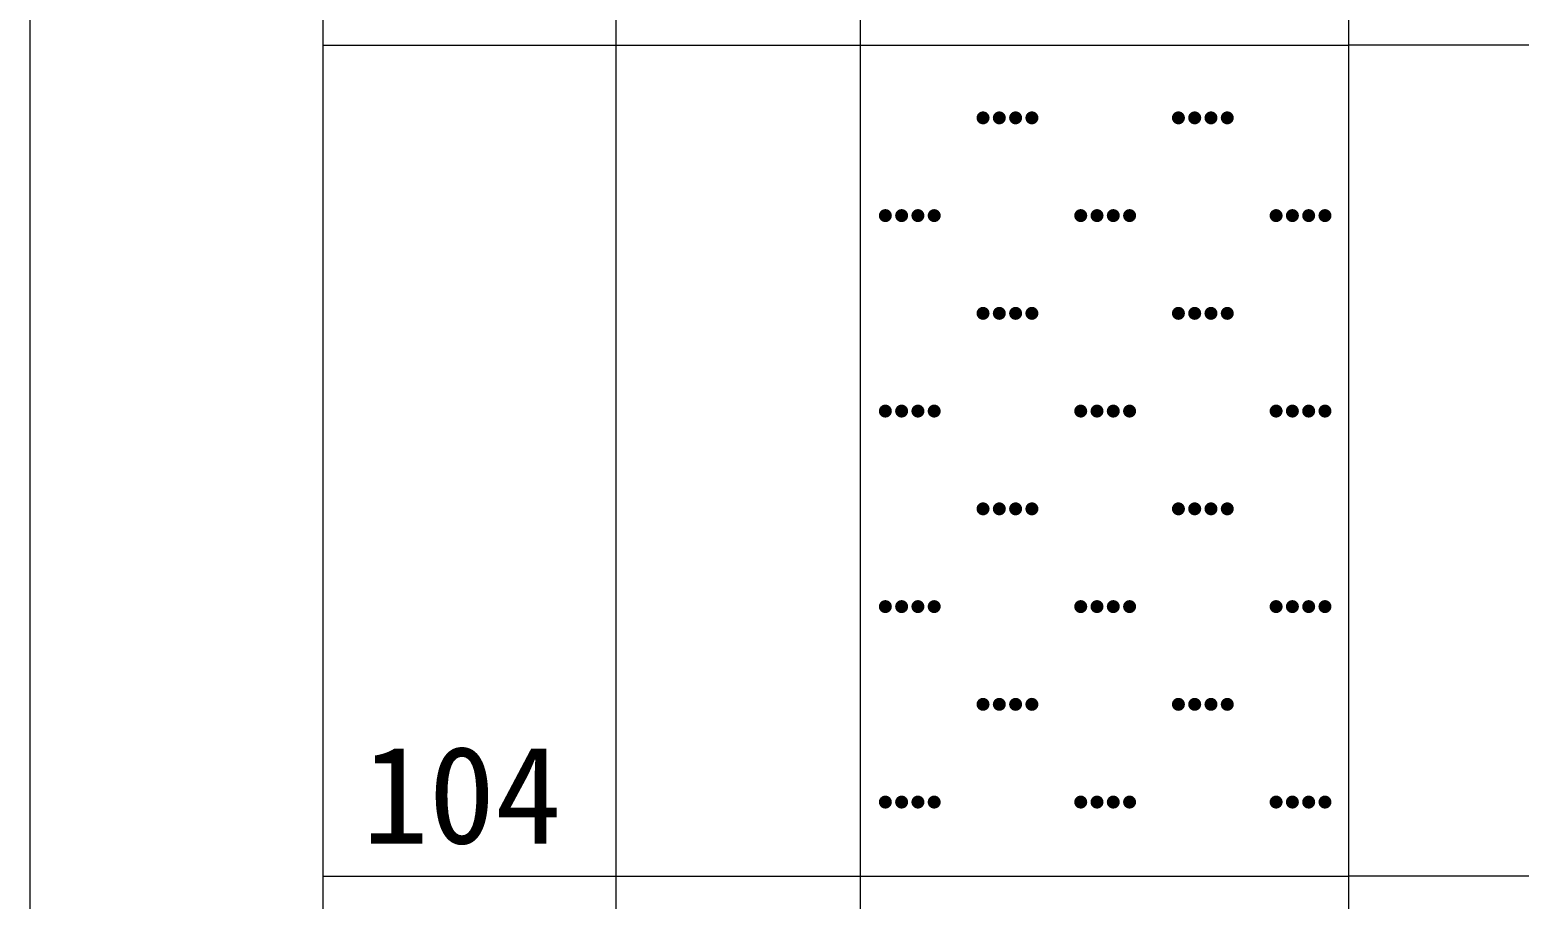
# Model space of a CAD drawing. Header units: inches. Extents: x -27 to 109, y -598 to 26.
# Drawn here: x 14.68 to 20.78, y -417.15 to -413.59 of the extents above; entities that cross this region are included whole.
import ezdxf

# ---------------------------------------------------------------- set-up
doc = ezdxf.new("R2010")
doc.units = ezdxf.units.IN
doc.header["$MEASUREMENT"] = 0
doc.layers.get('0').update_dxf_attribs({"lineweight": 0})
doc.styles.add('宋体', font='')
doc.styles.get('宋体').set_extended_font_data('宋体')

# ---------------------------------------------------------------- blocks, each defined once
blk = doc.blocks.new('lr_block_87')
at = {"true_color": 0x000000}
for points in [[(18.6105, -413.9576), (18.6114, -413.9507), (18.6105, -413.9438), (18.6078, -413.9373), (18.6035, -413.9319), (18.5981, -413.9276), (18.5917, -413.925), (18.5847, -413.924), (18.5778, -413.925), (18.5714, -413.9276), (18.5659, -413.9319), (18.5617, -413.9373), (18.559, -413.9438), (18.5581, -413.9507), (18.559, -413.9576), (18.5617, -413.964), (18.5659, -413.9695), (18.5714, -413.9737), (18.5778, -413.9764), (18.5847, -413.9773), (18.5917, -413.9764), (18.5981, -413.9737), (18.6035, -413.9695), (18.6078, -413.964)], [(18.6771, -413.9576), (18.6781, -413.9507), (18.6771, -413.9438), (18.6745, -413.9373), (18.6702, -413.9319), (18.6647, -413.9276), (18.6583, -413.925), (18.6514, -413.924), (18.6445, -413.925), (18.6381, -413.9276), (18.6326, -413.9319), (18.6283, -413.9373), (18.6257, -413.9438), (18.6247, -413.9507), (18.6257, -413.9576), (18.6283, -413.964), (18.6326, -413.9695), (18.6381, -413.9737), (18.6445, -413.9764), (18.6514, -413.9773), (18.6583, -413.9764), (18.6647, -413.9737), (18.6702, -413.9695), (18.6745, -413.964)], [(18.7438, -413.9576), (18.7447, -413.9507), (18.7438, -413.9438), (18.7411, -413.9373), (18.7369, -413.9319), (18.7314, -413.9276), (18.725, -413.925), (18.7181, -413.924), (18.7111, -413.925), (18.7047, -413.9276), (18.6993, -413.9319), (18.695, -413.9373), (18.6923, -413.9438), (18.6914, -413.9507), (18.6923, -413.9576), (18.695, -413.964), (18.6993, -413.9695), (18.7047, -413.9737), (18.7111, -413.9764), (18.7181, -413.9773), (18.725, -413.9764), (18.7314, -413.9737), (18.7369, -413.9695), (18.7411, -413.964)], [(18.8105, -413.9576), (18.8114, -413.9507), (18.8105, -413.9438), (18.8078, -413.9373), (18.8035, -413.9319), (18.7981, -413.9276), (18.7917, -413.925), (18.7847, -413.924), (18.7778, -413.925), (18.7714, -413.9276), (18.7659, -413.9319), (18.7617, -413.9373), (18.759, -413.9438), (18.7581, -413.9507), (18.759, -413.9576), (18.7617, -413.964), (18.7659, -413.9695), (18.7714, -413.9737), (18.7778, -413.9764), (18.7847, -413.9773), (18.7917, -413.9764), (18.7981, -413.9737), (18.8035, -413.9695), (18.8078, -413.964)], [(19.4105, -413.9576), (19.4114, -413.9507), (19.4105, -413.9438), (19.4078, -413.9373), (19.4035, -413.9319), (19.3981, -413.9276), (19.3917, -413.925), (19.3847, -413.924), (19.3778, -413.925), (19.3714, -413.9276), (19.3659, -413.9319), (19.3617, -413.9373), (19.359, -413.9438), (19.3581, -413.9507), (19.359, -413.9576), (19.3617, -413.964), (19.3659, -413.9695), (19.3714, -413.9737), (19.3778, -413.9764), (19.3847, -413.9773), (19.3917, -413.9764), (19.3981, -413.9737), (19.4035, -413.9695), (19.4078, -413.964)], [(19.4771, -413.9576), (19.4781, -413.9507), (19.4771, -413.9438), (19.4745, -413.9373), (19.4702, -413.9319), (19.4647, -413.9276), (19.4583, -413.925), (19.4514, -413.924), (19.4445, -413.925), (19.4381, -413.9276), (19.4326, -413.9319), (19.4283, -413.9373), (19.4257, -413.9438), (19.4247, -413.9507), (19.4257, -413.9576), (19.4283, -413.964), (19.4326, -413.9695), (19.4381, -413.9737), (19.4445, -413.9764), (19.4514, -413.9773), (19.4583, -413.9764), (19.4647, -413.9737), (19.4702, -413.9695), (19.4745, -413.964)], [(19.5438, -413.9576), (19.5447, -413.9507), (19.5438, -413.9438), (19.5411, -413.9373), (19.5369, -413.9319), (19.5314, -413.9276), (19.525, -413.925), (19.5181, -413.924), (19.5111, -413.925), (19.5047, -413.9276), (19.4993, -413.9319), (19.495, -413.9373), (19.4923, -413.9438), (19.4914, -413.9507), (19.4923, -413.9576), (19.495, -413.964), (19.4993, -413.9695), (19.5047, -413.9737), (19.5111, -413.9764), (19.5181, -413.9773), (19.525, -413.9764), (19.5314, -413.9737), (19.5369, -413.9695), (19.5411, -413.964)], [(19.6105, -413.9576), (19.6114, -413.9507), (19.6105, -413.9438), (19.6078, -413.9373), (19.6035, -413.9319), (19.5981, -413.9276), (19.5917, -413.925), (19.5847, -413.924), (19.5778, -413.925), (19.5714, -413.9276), (19.5659, -413.9319), (19.5617, -413.9373), (19.559, -413.9438), (19.5581, -413.9507), (19.559, -413.9576), (19.5617, -413.964), (19.5659, -413.9695), (19.5714, -413.9737), (19.5778, -413.9764), (19.5847, -413.9773), (19.5917, -413.9764), (19.5981, -413.9737), (19.6035, -413.9695), (19.6078, -413.964)], [(18.2105, -414.3576), (18.2114, -414.3507), (18.2105, -414.3437), (18.2078, -414.3374), (18.2035, -414.3319), (18.1981, -414.3276), (18.1917, -414.3249), (18.1847, -414.324), (18.1778, -414.3249), (18.1714, -414.3276), (18.1659, -414.3319), (18.1617, -414.3374), (18.159, -414.3437), (18.1581, -414.3507), (18.159, -414.3576), (18.1617, -414.364), (18.1659, -414.3695), (18.1714, -414.3737), (18.1778, -414.3764), (18.1847, -414.3773), (18.1917, -414.3764), (18.1981, -414.3737), (18.2035, -414.3695), (18.2078, -414.364)], [(18.2771, -414.3576), (18.2781, -414.3507), (18.2771, -414.3437), (18.2745, -414.3374), (18.2702, -414.3319), (18.2647, -414.3276), (18.2583, -414.3249), (18.2514, -414.324), (18.2445, -414.3249), (18.2381, -414.3276), (18.2326, -414.3319), (18.2283, -414.3374), (18.2257, -414.3437), (18.2247, -414.3507), (18.2257, -414.3576), (18.2283, -414.364), (18.2326, -414.3695), (18.2381, -414.3737), (18.2445, -414.3764), (18.2514, -414.3773), (18.2583, -414.3764), (18.2647, -414.3737), (18.2702, -414.3695), (18.2745, -414.364)], [(18.3438, -414.3576), (18.3447, -414.3507), (18.3438, -414.3437), (18.3411, -414.3374), (18.3369, -414.3319), (18.3314, -414.3276), (18.325, -414.3249), (18.3181, -414.324), (18.3111, -414.3249), (18.3047, -414.3276), (18.2993, -414.3319), (18.295, -414.3374), (18.2923, -414.3437), (18.2914, -414.3507), (18.2923, -414.3576), (18.295, -414.364), (18.2993, -414.3695), (18.3047, -414.3737), (18.3111, -414.3764), (18.3181, -414.3773), (18.325, -414.3764), (18.3314, -414.3737), (18.3369, -414.3695), (18.3411, -414.364)], [(18.4105, -414.3576), (18.4114, -414.3507), (18.4105, -414.3437), (18.4078, -414.3374), (18.4035, -414.3319), (18.3981, -414.3276), (18.3917, -414.3249), (18.3847, -414.324), (18.3778, -414.3249), (18.3714, -414.3276), (18.3659, -414.3319), (18.3617, -414.3374), (18.359, -414.3437), (18.3581, -414.3507), (18.359, -414.3576), (18.3617, -414.364), (18.3659, -414.3695), (18.3714, -414.3737), (18.3778, -414.3764), (18.3847, -414.3773), (18.3917, -414.3764), (18.3981, -414.3737), (18.4035, -414.3695), (18.4078, -414.364)], [(19.0105, -414.3576), (19.0114, -414.3507), (19.0105, -414.3437), (19.0078, -414.3374), (19.0035, -414.3319), (18.9981, -414.3276), (18.9917, -414.3249), (18.9847, -414.324), (18.9778, -414.3249), (18.9714, -414.3276), (18.9659, -414.3319), (18.9617, -414.3374), (18.959, -414.3437), (18.9581, -414.3507), (18.959, -414.3576), (18.9617, -414.364), (18.9659, -414.3695), (18.9714, -414.3737), (18.9778, -414.3764), (18.9847, -414.3773), (18.9917, -414.3764), (18.9981, -414.3737), (19.0035, -414.3695), (19.0078, -414.364)], [(19.0771, -414.3576), (19.0781, -414.3507), (19.0771, -414.3437), (19.0745, -414.3374), (19.0702, -414.3319), (19.0647, -414.3276), (19.0583, -414.3249), (19.0514, -414.324), (19.0445, -414.3249), (19.0381, -414.3276), (19.0326, -414.3319), (19.0283, -414.3374), (19.0257, -414.3437), (19.0247, -414.3507), (19.0257, -414.3576), (19.0283, -414.364), (19.0326, -414.3695), (19.0381, -414.3737), (19.0445, -414.3764), (19.0514, -414.3773), (19.0583, -414.3764), (19.0647, -414.3737), (19.0702, -414.3695), (19.0745, -414.364)], [(19.1438, -414.3576), (19.1447, -414.3507), (19.1438, -414.3437), (19.1411, -414.3374), (19.1369, -414.3319), (19.1314, -414.3276), (19.125, -414.3249), (19.1181, -414.324), (19.1111, -414.3249), (19.1047, -414.3276), (19.0993, -414.3319), (19.095, -414.3374), (19.0923, -414.3437), (19.0914, -414.3507), (19.0923, -414.3576), (19.095, -414.364), (19.0993, -414.3695), (19.1047, -414.3737), (19.1111, -414.3764), (19.1181, -414.3773), (19.125, -414.3764), (19.1314, -414.3737), (19.1369, -414.3695), (19.1411, -414.364)], [(19.2105, -414.3576), (19.2114, -414.3507), (19.2105, -414.3437), (19.2078, -414.3374), (19.2035, -414.3319), (19.1981, -414.3276), (19.1917, -414.3249), (19.1847, -414.324), (19.1778, -414.3249), (19.1714, -414.3276), (19.1659, -414.3319), (19.1617, -414.3374), (19.159, -414.3437), (19.1581, -414.3507), (19.159, -414.3576), (19.1617, -414.364), (19.1659, -414.3695), (19.1714, -414.3737), (19.1778, -414.3764), (19.1847, -414.3773), (19.1917, -414.3764), (19.1981, -414.3737), (19.2035, -414.3695), (19.2078, -414.364)], [(19.8105, -414.3576), (19.8114, -414.3507), (19.8105, -414.3437), (19.8078, -414.3374), (19.8035, -414.3319), (19.7981, -414.3276), (19.7917, -414.3249), (19.7847, -414.324), (19.7778, -414.3249), (19.7714, -414.3276), (19.7659, -414.3319), (19.7617, -414.3374), (19.759, -414.3437), (19.7581, -414.3507), (19.759, -414.3576), (19.7617, -414.364), (19.7659, -414.3695), (19.7714, -414.3737), (19.7778, -414.3764), (19.7847, -414.3773), (19.7917, -414.3764), (19.7981, -414.3737), (19.8035, -414.3695), (19.8078, -414.364)], [(19.8771, -414.3576), (19.8781, -414.3507), (19.8771, -414.3437), (19.8745, -414.3374), (19.8702, -414.3319), (19.8647, -414.3276), (19.8583, -414.3249), (19.8514, -414.324), (19.8445, -414.3249), (19.8381, -414.3276), (19.8326, -414.3319), (19.8283, -414.3374), (19.8257, -414.3437), (19.8247, -414.3507), (19.8257, -414.3576), (19.8283, -414.364), (19.8326, -414.3695), (19.8381, -414.3737), (19.8445, -414.3764), (19.8514, -414.3773), (19.8583, -414.3764), (19.8647, -414.3737), (19.8702, -414.3695), (19.8745, -414.364)], [(19.9438, -414.3576), (19.9447, -414.3507), (19.9438, -414.3437), (19.9411, -414.3374), (19.9369, -414.3319), (19.9314, -414.3276), (19.925, -414.3249), (19.9181, -414.324), (19.9111, -414.3249), (19.9047, -414.3276), (19.8993, -414.3319), (19.895, -414.3374), (19.8923, -414.3437), (19.8914, -414.3507), (19.8923, -414.3576), (19.895, -414.364), (19.8993, -414.3695), (19.9047, -414.3737), (19.9111, -414.3764), (19.9181, -414.3773), (19.925, -414.3764), (19.9314, -414.3737), (19.9369, -414.3695), (19.9411, -414.364)], [(20.0105, -414.3576), (20.0114, -414.3507), (20.0105, -414.3437), (20.0078, -414.3374), (20.0035, -414.3319), (19.9981, -414.3276), (19.9917, -414.3249), (19.9847, -414.324), (19.9778, -414.3249), (19.9714, -414.3276), (19.9659, -414.3319), (19.9617, -414.3374), (19.959, -414.3437), (19.9581, -414.3507), (19.959, -414.3576), (19.9617, -414.364), (19.9659, -414.3695), (19.9714, -414.3737), (19.9778, -414.3764), (19.9847, -414.3773), (19.9917, -414.3764), (19.9981, -414.3737), (20.0035, -414.3695), (20.0078, -414.364)], [(18.6105, -414.7576), (18.6114, -414.7507), (18.6105, -414.7437), (18.6078, -414.7373), (18.6035, -414.7319), (18.5981, -414.7276), (18.5917, -414.7249), (18.5847, -414.724), (18.5778, -414.7249), (18.5714, -414.7276), (18.5659, -414.7319), (18.5617, -414.7373), (18.559, -414.7437), (18.5581, -414.7507), (18.559, -414.7576), (18.5617, -414.764), (18.5659, -414.7695), (18.5714, -414.7737), (18.5778, -414.7764), (18.5847, -414.7774), (18.5917, -414.7764), (18.5981, -414.7737), (18.6035, -414.7695), (18.6078, -414.764)], [(18.6771, -414.7576), (18.6781, -414.7507), (18.6771, -414.7437), (18.6745, -414.7373), (18.6702, -414.7319), (18.6647, -414.7276), (18.6583, -414.7249), (18.6514, -414.724), (18.6445, -414.7249), (18.6381, -414.7276), (18.6326, -414.7319), (18.6283, -414.7373), (18.6257, -414.7437), (18.6247, -414.7507), (18.6257, -414.7576), (18.6283, -414.764), (18.6326, -414.7695), (18.6381, -414.7737), (18.6445, -414.7764), (18.6514, -414.7774), (18.6583, -414.7764), (18.6647, -414.7737), (18.6702, -414.7695), (18.6745, -414.764)], [(18.7438, -414.7576), (18.7447, -414.7507), (18.7438, -414.7437), (18.7411, -414.7373), (18.7369, -414.7319), (18.7314, -414.7276), (18.725, -414.7249), (18.7181, -414.724), (18.7111, -414.7249), (18.7047, -414.7276), (18.6993, -414.7319), (18.695, -414.7373), (18.6923, -414.7437), (18.6914, -414.7507), (18.6923, -414.7576), (18.695, -414.764), (18.6993, -414.7695), (18.7047, -414.7737), (18.7111, -414.7764), (18.7181, -414.7774), (18.725, -414.7764), (18.7314, -414.7737), (18.7369, -414.7695), (18.7411, -414.764)], [(18.8105, -414.7576), (18.8114, -414.7507), (18.8105, -414.7437), (18.8078, -414.7373), (18.8035, -414.7319), (18.7981, -414.7276), (18.7917, -414.7249), (18.7847, -414.724), (18.7778, -414.7249), (18.7714, -414.7276), (18.7659, -414.7319), (18.7617, -414.7373), (18.759, -414.7437), (18.7581, -414.7507), (18.759, -414.7576), (18.7617, -414.764), (18.7659, -414.7695), (18.7714, -414.7737), (18.7778, -414.7764), (18.7847, -414.7774), (18.7917, -414.7764), (18.7981, -414.7737), (18.8035, -414.7695), (18.8078, -414.764)], [(19.4105, -414.7576), (19.4114, -414.7507), (19.4105, -414.7437), (19.4078, -414.7373), (19.4035, -414.7319), (19.3981, -414.7276), (19.3917, -414.7249), (19.3847, -414.724), (19.3778, -414.7249), (19.3714, -414.7276), (19.3659, -414.7319), (19.3617, -414.7373), (19.359, -414.7437), (19.3581, -414.7507), (19.359, -414.7576), (19.3617, -414.764), (19.3659, -414.7695), (19.3714, -414.7737), (19.3778, -414.7764), (19.3847, -414.7774), (19.3917, -414.7764), (19.3981, -414.7737), (19.4035, -414.7695), (19.4078, -414.764)], [(19.4771, -414.7576), (19.4781, -414.7507), (19.4771, -414.7437), (19.4745, -414.7373), (19.4702, -414.7319), (19.4647, -414.7276), (19.4583, -414.7249), (19.4514, -414.724), (19.4445, -414.7249), (19.4381, -414.7276), (19.4326, -414.7319), (19.4283, -414.7373), (19.4257, -414.7437), (19.4247, -414.7507), (19.4257, -414.7576), (19.4283, -414.764), (19.4326, -414.7695), (19.4381, -414.7737), (19.4445, -414.7764), (19.4514, -414.7774), (19.4583, -414.7764), (19.4647, -414.7737), (19.4702, -414.7695), (19.4745, -414.764)], [(19.5438, -414.7576), (19.5447, -414.7507), (19.5438, -414.7437), (19.5411, -414.7373), (19.5369, -414.7319), (19.5314, -414.7276), (19.525, -414.7249), (19.5181, -414.724), (19.5111, -414.7249), (19.5047, -414.7276), (19.4993, -414.7319), (19.495, -414.7373), (19.4923, -414.7437), (19.4914, -414.7507), (19.4923, -414.7576), (19.495, -414.764), (19.4993, -414.7695), (19.5047, -414.7737), (19.5111, -414.7764), (19.5181, -414.7774), (19.525, -414.7764), (19.5314, -414.7737), (19.5369, -414.7695), (19.5411, -414.764)], [(19.6105, -414.7576), (19.6114, -414.7507), (19.6105, -414.7437), (19.6078, -414.7373), (19.6035, -414.7319), (19.5981, -414.7276), (19.5917, -414.7249), (19.5847, -414.724), (19.5778, -414.7249), (19.5714, -414.7276), (19.5659, -414.7319), (19.5617, -414.7373), (19.559, -414.7437), (19.5581, -414.7507), (19.559, -414.7576), (19.5617, -414.764), (19.5659, -414.7695), (19.5714, -414.7737), (19.5778, -414.7764), (19.5847, -414.7774), (19.5917, -414.7764), (19.5981, -414.7737), (19.6035, -414.7695), (19.6078, -414.764)], [(18.2105, -415.1576), (18.2114, -415.1507), (18.2105, -415.1438), (18.2078, -415.1374), (18.2035, -415.1319), (18.1981, -415.1276), (18.1917, -415.125), (18.1847, -415.124), (18.1778, -415.125), (18.1714, -415.1276), (18.1659, -415.1319), (18.1617, -415.1374), (18.159, -415.1438), (18.1581, -415.1507), (18.159, -415.1576), (18.1617, -415.164), (18.1659, -415.1695), (18.1714, -415.1737), (18.1778, -415.1764), (18.1847, -415.1773), (18.1917, -415.1764), (18.1981, -415.1737), (18.2035, -415.1695), (18.2078, -415.164)], [(18.2771, -415.1576), (18.2781, -415.1507), (18.2771, -415.1438), (18.2745, -415.1374), (18.2702, -415.1319), (18.2647, -415.1276), (18.2583, -415.125), (18.2514, -415.124), (18.2445, -415.125), (18.2381, -415.1276), (18.2326, -415.1319), (18.2283, -415.1374), (18.2257, -415.1438), (18.2247, -415.1507), (18.2257, -415.1576), (18.2283, -415.164), (18.2326, -415.1695), (18.2381, -415.1737), (18.2445, -415.1764), (18.2514, -415.1773), (18.2583, -415.1764), (18.2647, -415.1737), (18.2702, -415.1695), (18.2745, -415.164)], [(18.3438, -415.1576), (18.3447, -415.1507), (18.3438, -415.1438), (18.3411, -415.1374), (18.3369, -415.1319), (18.3314, -415.1276), (18.325, -415.125), (18.3181, -415.124), (18.3111, -415.125), (18.3047, -415.1276), (18.2993, -415.1319), (18.295, -415.1374), (18.2923, -415.1438), (18.2914, -415.1507), (18.2923, -415.1576), (18.295, -415.164), (18.2993, -415.1695), (18.3047, -415.1737), (18.3111, -415.1764), (18.3181, -415.1773), (18.325, -415.1764), (18.3314, -415.1737), (18.3369, -415.1695), (18.3411, -415.164)], [(18.4105, -415.1576), (18.4114, -415.1507), (18.4105, -415.1438), (18.4078, -415.1374), (18.4035, -415.1319), (18.3981, -415.1276), (18.3917, -415.125), (18.3847, -415.124), (18.3778, -415.125), (18.3714, -415.1276), (18.3659, -415.1319), (18.3617, -415.1374), (18.359, -415.1438), (18.3581, -415.1507), (18.359, -415.1576), (18.3617, -415.164), (18.3659, -415.1695), (18.3714, -415.1737), (18.3778, -415.1764), (18.3847, -415.1773), (18.3917, -415.1764), (18.3981, -415.1737), (18.4035, -415.1695), (18.4078, -415.164)], [(19.0105, -415.1576), (19.0114, -415.1507), (19.0105, -415.1438), (19.0078, -415.1374), (19.0035, -415.1319), (18.9981, -415.1276), (18.9917, -415.125), (18.9847, -415.124), (18.9778, -415.125), (18.9714, -415.1276), (18.9659, -415.1319), (18.9617, -415.1374), (18.959, -415.1438), (18.9581, -415.1507), (18.959, -415.1576), (18.9617, -415.164), (18.9659, -415.1695), (18.9714, -415.1737), (18.9778, -415.1764), (18.9847, -415.1773), (18.9917, -415.1764), (18.9981, -415.1737), (19.0035, -415.1695), (19.0078, -415.164)], [(19.0771, -415.1576), (19.0781, -415.1507), (19.0771, -415.1438), (19.0745, -415.1374), (19.0702, -415.1319), (19.0647, -415.1276), (19.0583, -415.125), (19.0514, -415.124), (19.0445, -415.125), (19.0381, -415.1276), (19.0326, -415.1319), (19.0283, -415.1374), (19.0257, -415.1438), (19.0247, -415.1507), (19.0257, -415.1576), (19.0283, -415.164), (19.0326, -415.1695), (19.0381, -415.1737), (19.0445, -415.1764), (19.0514, -415.1773), (19.0583, -415.1764), (19.0647, -415.1737), (19.0702, -415.1695), (19.0745, -415.164)], [(19.1438, -415.1576), (19.1447, -415.1507), (19.1438, -415.1438), (19.1411, -415.1374), (19.1369, -415.1319), (19.1314, -415.1276), (19.125, -415.125), (19.1181, -415.124), (19.1111, -415.125), (19.1047, -415.1276), (19.0993, -415.1319), (19.095, -415.1374), (19.0923, -415.1438), (19.0914, -415.1507), (19.0923, -415.1576), (19.095, -415.164), (19.0993, -415.1695), (19.1047, -415.1737), (19.1111, -415.1764), (19.1181, -415.1773), (19.125, -415.1764), (19.1314, -415.1737), (19.1369, -415.1695), (19.1411, -415.164)], [(19.2105, -415.1576), (19.2114, -415.1507), (19.2105, -415.1438), (19.2078, -415.1374), (19.2035, -415.1319), (19.1981, -415.1276), (19.1917, -415.125), (19.1847, -415.124), (19.1778, -415.125), (19.1714, -415.1276), (19.1659, -415.1319), (19.1617, -415.1374), (19.159, -415.1438), (19.1581, -415.1507), (19.159, -415.1576), (19.1617, -415.164), (19.1659, -415.1695), (19.1714, -415.1737), (19.1778, -415.1764), (19.1847, -415.1773), (19.1917, -415.1764), (19.1981, -415.1737), (19.2035, -415.1695), (19.2078, -415.164)], [(19.8105, -415.1576), (19.8114, -415.1507), (19.8105, -415.1438), (19.8078, -415.1374), (19.8035, -415.1319), (19.7981, -415.1276), (19.7917, -415.125), (19.7847, -415.124), (19.7778, -415.125), (19.7714, -415.1276), (19.7659, -415.1319), (19.7617, -415.1374), (19.759, -415.1438), (19.7581, -415.1507), (19.759, -415.1576), (19.7617, -415.164), (19.7659, -415.1695), (19.7714, -415.1737), (19.7778, -415.1764), (19.7847, -415.1773), (19.7917, -415.1764), (19.7981, -415.1737), (19.8035, -415.1695), (19.8078, -415.164)], [(19.8771, -415.1576), (19.8781, -415.1507), (19.8771, -415.1438), (19.8745, -415.1374), (19.8702, -415.1319), (19.8647, -415.1276), (19.8583, -415.125), (19.8514, -415.124), (19.8445, -415.125), (19.8381, -415.1276), (19.8326, -415.1319), (19.8283, -415.1374), (19.8257, -415.1438), (19.8247, -415.1507), (19.8257, -415.1576), (19.8283, -415.164), (19.8326, -415.1695), (19.8381, -415.1737), (19.8445, -415.1764), (19.8514, -415.1773), (19.8583, -415.1764), (19.8647, -415.1737), (19.8702, -415.1695), (19.8745, -415.164)], [(19.9438, -415.1576), (19.9447, -415.1507), (19.9438, -415.1438), (19.9411, -415.1374), (19.9369, -415.1319), (19.9314, -415.1276), (19.925, -415.125), (19.9181, -415.124), (19.9111, -415.125), (19.9047, -415.1276), (19.8993, -415.1319), (19.895, -415.1374), (19.8923, -415.1438), (19.8914, -415.1507), (19.8923, -415.1576), (19.895, -415.164), (19.8993, -415.1695), (19.9047, -415.1737), (19.9111, -415.1764), (19.9181, -415.1773), (19.925, -415.1764), (19.9314, -415.1737), (19.9369, -415.1695), (19.9411, -415.164)], [(20.0105, -415.1576), (20.0114, -415.1507), (20.0105, -415.1438), (20.0078, -415.1374), (20.0035, -415.1319), (19.9981, -415.1276), (19.9917, -415.125), (19.9847, -415.124), (19.9778, -415.125), (19.9714, -415.1276), (19.9659, -415.1319), (19.9617, -415.1374), (19.959, -415.1438), (19.9581, -415.1507), (19.959, -415.1576), (19.9617, -415.164), (19.9659, -415.1695), (19.9714, -415.1737), (19.9778, -415.1764), (19.9847, -415.1773), (19.9917, -415.1764), (19.9981, -415.1737), (20.0035, -415.1695), (20.0078, -415.164)], [(18.6105, -415.5576), (18.6114, -415.5507), (18.6105, -415.5437), (18.6078, -415.5373), (18.6035, -415.5319), (18.5981, -415.5276), (18.5917, -415.5249), (18.5847, -415.524), (18.5778, -415.5249), (18.5714, -415.5276), (18.5659, -415.5319), (18.5617, -415.5373), (18.559, -415.5437), (18.5581, -415.5507), (18.559, -415.5576), (18.5617, -415.564), (18.5659, -415.5695), (18.5714, -415.5738), (18.5778, -415.5764), (18.5847, -415.5774), (18.5917, -415.5764), (18.5981, -415.5738), (18.6035, -415.5695), (18.6078, -415.564)], [(18.6771, -415.5576), (18.6781, -415.5507), (18.6771, -415.5437), (18.6745, -415.5373), (18.6702, -415.5319), (18.6647, -415.5276), (18.6583, -415.5249), (18.6514, -415.524), (18.6445, -415.5249), (18.6381, -415.5276), (18.6326, -415.5319), (18.6283, -415.5373), (18.6257, -415.5437), (18.6247, -415.5507), (18.6257, -415.5576), (18.6283, -415.564), (18.6326, -415.5695), (18.6381, -415.5738), (18.6445, -415.5764), (18.6514, -415.5774), (18.6583, -415.5764), (18.6647, -415.5738), (18.6702, -415.5695), (18.6745, -415.564)], [(18.7438, -415.5576), (18.7447, -415.5507), (18.7438, -415.5437), (18.7411, -415.5373), (18.7369, -415.5319), (18.7314, -415.5276), (18.725, -415.5249), (18.7181, -415.524), (18.7111, -415.5249), (18.7047, -415.5276), (18.6993, -415.5319), (18.695, -415.5373), (18.6923, -415.5437), (18.6914, -415.5507), (18.6923, -415.5576), (18.695, -415.564), (18.6993, -415.5695), (18.7047, -415.5738), (18.7111, -415.5764), (18.7181, -415.5774), (18.725, -415.5764), (18.7314, -415.5738), (18.7369, -415.5695), (18.7411, -415.564)], [(18.8105, -415.5576), (18.8114, -415.5507), (18.8105, -415.5437), (18.8078, -415.5373), (18.8035, -415.5319), (18.7981, -415.5276), (18.7917, -415.5249), (18.7847, -415.524), (18.7778, -415.5249), (18.7714, -415.5276), (18.7659, -415.5319), (18.7617, -415.5373), (18.759, -415.5437), (18.7581, -415.5507), (18.759, -415.5576), (18.7617, -415.564), (18.7659, -415.5695), (18.7714, -415.5738), (18.7778, -415.5764), (18.7847, -415.5774), (18.7917, -415.5764), (18.7981, -415.5738), (18.8035, -415.5695), (18.8078, -415.564)], [(19.4105, -415.5576), (19.4114, -415.5507), (19.4105, -415.5437), (19.4078, -415.5373), (19.4035, -415.5319), (19.3981, -415.5276), (19.3917, -415.5249), (19.3847, -415.524), (19.3778, -415.5249), (19.3714, -415.5276), (19.3659, -415.5319), (19.3617, -415.5373), (19.359, -415.5437), (19.3581, -415.5507), (19.359, -415.5576), (19.3617, -415.564), (19.3659, -415.5695), (19.3714, -415.5738), (19.3778, -415.5764), (19.3847, -415.5774), (19.3917, -415.5764), (19.3981, -415.5738), (19.4035, -415.5695), (19.4078, -415.564)], [(19.4771, -415.5576), (19.4781, -415.5507), (19.4771, -415.5437), (19.4745, -415.5373), (19.4702, -415.5319), (19.4647, -415.5276), (19.4583, -415.5249), (19.4514, -415.524), (19.4445, -415.5249), (19.4381, -415.5276), (19.4326, -415.5319), (19.4283, -415.5373), (19.4257, -415.5437), (19.4247, -415.5507), (19.4257, -415.5576), (19.4283, -415.564), (19.4326, -415.5695), (19.4381, -415.5738), (19.4445, -415.5764), (19.4514, -415.5774), (19.4583, -415.5764), (19.4647, -415.5738), (19.4702, -415.5695), (19.4745, -415.564)], [(19.5438, -415.5576), (19.5447, -415.5507), (19.5438, -415.5437), (19.5411, -415.5373), (19.5369, -415.5319), (19.5314, -415.5276), (19.525, -415.5249), (19.5181, -415.524), (19.5111, -415.5249), (19.5047, -415.5276), (19.4993, -415.5319), (19.495, -415.5373), (19.4923, -415.5437), (19.4914, -415.5507), (19.4923, -415.5576), (19.495, -415.564), (19.4993, -415.5695), (19.5047, -415.5738), (19.5111, -415.5764), (19.5181, -415.5774), (19.525, -415.5764), (19.5314, -415.5738), (19.5369, -415.5695), (19.5411, -415.564)], [(19.6105, -415.5576), (19.6114, -415.5507), (19.6105, -415.5437), (19.6078, -415.5373), (19.6035, -415.5319), (19.5981, -415.5276), (19.5917, -415.5249), (19.5847, -415.524), (19.5778, -415.5249), (19.5714, -415.5276), (19.5659, -415.5319), (19.5617, -415.5373), (19.559, -415.5437), (19.5581, -415.5507), (19.559, -415.5576), (19.5617, -415.564), (19.5659, -415.5695), (19.5714, -415.5738), (19.5778, -415.5764), (19.5847, -415.5774), (19.5917, -415.5764), (19.5981, -415.5738), (19.6035, -415.5695), (19.6078, -415.564)], [(18.2105, -415.9576), (18.2114, -415.9507), (18.2105, -415.9438), (18.2078, -415.9373), (18.2035, -415.9319), (18.1981, -415.9276), (18.1917, -415.925), (18.1847, -415.924), (18.1778, -415.925), (18.1714, -415.9276), (18.1659, -415.9319), (18.1617, -415.9373), (18.159, -415.9438), (18.1581, -415.9507), (18.159, -415.9576), (18.1617, -415.964), (18.1659, -415.9695), (18.1714, -415.9737), (18.1778, -415.9764), (18.1847, -415.9773), (18.1917, -415.9764), (18.1981, -415.9737), (18.2035, -415.9695), (18.2078, -415.964)], [(18.2771, -415.9576), (18.2781, -415.9507), (18.2771, -415.9438), (18.2745, -415.9373), (18.2702, -415.9319), (18.2647, -415.9276), (18.2583, -415.925), (18.2514, -415.924), (18.2445, -415.925), (18.2381, -415.9276), (18.2326, -415.9319), (18.2283, -415.9373), (18.2257, -415.9438), (18.2247, -415.9507), (18.2257, -415.9576), (18.2283, -415.964), (18.2326, -415.9695), (18.2381, -415.9737), (18.2445, -415.9764), (18.2514, -415.9773), (18.2583, -415.9764), (18.2647, -415.9737), (18.2702, -415.9695), (18.2745, -415.964)], [(18.3438, -415.9576), (18.3447, -415.9507), (18.3438, -415.9438), (18.3411, -415.9373), (18.3369, -415.9319), (18.3314, -415.9276), (18.325, -415.925), (18.3181, -415.924), (18.3111, -415.925), (18.3047, -415.9276), (18.2993, -415.9319), (18.295, -415.9373), (18.2923, -415.9438), (18.2914, -415.9507), (18.2923, -415.9576), (18.295, -415.964), (18.2993, -415.9695), (18.3047, -415.9737), (18.3111, -415.9764), (18.3181, -415.9773), (18.325, -415.9764), (18.3314, -415.9737), (18.3369, -415.9695), (18.3411, -415.964)], [(18.4105, -415.9576), (18.4114, -415.9507), (18.4105, -415.9438), (18.4078, -415.9373), (18.4035, -415.9319), (18.3981, -415.9276), (18.3917, -415.925), (18.3847, -415.924), (18.3778, -415.925), (18.3714, -415.9276), (18.3659, -415.9319), (18.3617, -415.9373), (18.359, -415.9438), (18.3581, -415.9507), (18.359, -415.9576), (18.3617, -415.964), (18.3659, -415.9695), (18.3714, -415.9737), (18.3778, -415.9764), (18.3847, -415.9773), (18.3917, -415.9764), (18.3981, -415.9737), (18.4035, -415.9695), (18.4078, -415.964)], [(19.0105, -415.9576), (19.0114, -415.9507), (19.0105, -415.9438), (19.0078, -415.9373), (19.0035, -415.9319), (18.9981, -415.9276), (18.9917, -415.925), (18.9847, -415.924), (18.9778, -415.925), (18.9714, -415.9276), (18.9659, -415.9319), (18.9617, -415.9373), (18.959, -415.9438), (18.9581, -415.9507), (18.959, -415.9576), (18.9617, -415.964), (18.9659, -415.9695), (18.9714, -415.9737), (18.9778, -415.9764), (18.9847, -415.9773), (18.9917, -415.9764), (18.9981, -415.9737), (19.0035, -415.9695), (19.0078, -415.964)], [(19.0771, -415.9576), (19.0781, -415.9507), (19.0771, -415.9438), (19.0745, -415.9373), (19.0702, -415.9319), (19.0647, -415.9276), (19.0583, -415.925), (19.0514, -415.924), (19.0445, -415.925), (19.0381, -415.9276), (19.0326, -415.9319), (19.0283, -415.9373), (19.0257, -415.9438), (19.0247, -415.9507), (19.0257, -415.9576), (19.0283, -415.964), (19.0326, -415.9695), (19.0381, -415.9737), (19.0445, -415.9764), (19.0514, -415.9773), (19.0583, -415.9764), (19.0647, -415.9737), (19.0702, -415.9695), (19.0745, -415.964)], [(19.1438, -415.9576), (19.1447, -415.9507), (19.1438, -415.9438), (19.1411, -415.9373), (19.1369, -415.9319), (19.1314, -415.9276), (19.125, -415.925), (19.1181, -415.924), (19.1111, -415.925), (19.1047, -415.9276), (19.0993, -415.9319), (19.095, -415.9373), (19.0923, -415.9438), (19.0914, -415.9507), (19.0923, -415.9576), (19.095, -415.964), (19.0993, -415.9695), (19.1047, -415.9737), (19.1111, -415.9764), (19.1181, -415.9773), (19.125, -415.9764), (19.1314, -415.9737), (19.1369, -415.9695), (19.1411, -415.964)], [(19.2105, -415.9576), (19.2114, -415.9507), (19.2105, -415.9438), (19.2078, -415.9373), (19.2035, -415.9319), (19.1981, -415.9276), (19.1917, -415.925), (19.1847, -415.924), (19.1778, -415.925), (19.1714, -415.9276), (19.1659, -415.9319), (19.1617, -415.9373), (19.159, -415.9438), (19.1581, -415.9507), (19.159, -415.9576), (19.1617, -415.964), (19.1659, -415.9695), (19.1714, -415.9737), (19.1778, -415.9764), (19.1847, -415.9773), (19.1917, -415.9764), (19.1981, -415.9737), (19.2035, -415.9695), (19.2078, -415.964)], [(19.8105, -415.9576), (19.8114, -415.9507), (19.8105, -415.9438), (19.8078, -415.9373), (19.8035, -415.9319), (19.7981, -415.9276), (19.7917, -415.925), (19.7847, -415.924), (19.7778, -415.925), (19.7714, -415.9276), (19.7659, -415.9319), (19.7617, -415.9373), (19.759, -415.9438), (19.7581, -415.9507), (19.759, -415.9576), (19.7617, -415.964), (19.7659, -415.9695), (19.7714, -415.9737), (19.7778, -415.9764), (19.7847, -415.9773), (19.7917, -415.9764), (19.7981, -415.9737), (19.8035, -415.9695), (19.8078, -415.964)], [(19.8771, -415.9576), (19.8781, -415.9507), (19.8771, -415.9438), (19.8745, -415.9373), (19.8702, -415.9319), (19.8647, -415.9276), (19.8583, -415.925), (19.8514, -415.924), (19.8445, -415.925), (19.8381, -415.9276), (19.8326, -415.9319), (19.8283, -415.9373), (19.8257, -415.9438), (19.8247, -415.9507), (19.8257, -415.9576), (19.8283, -415.964), (19.8326, -415.9695), (19.8381, -415.9737), (19.8445, -415.9764), (19.8514, -415.9773), (19.8583, -415.9764), (19.8647, -415.9737), (19.8702, -415.9695), (19.8745, -415.964)], [(19.9438, -415.9576), (19.9447, -415.9507), (19.9438, -415.9438), (19.9411, -415.9373), (19.9369, -415.9319), (19.9314, -415.9276), (19.925, -415.925), (19.9181, -415.924), (19.9111, -415.925), (19.9047, -415.9276), (19.8993, -415.9319), (19.895, -415.9373), (19.8923, -415.9438), (19.8914, -415.9507), (19.8923, -415.9576), (19.895, -415.964), (19.8993, -415.9695), (19.9047, -415.9737), (19.9111, -415.9764), (19.9181, -415.9773), (19.925, -415.9764), (19.9314, -415.9737), (19.9369, -415.9695), (19.9411, -415.964)], [(20.0105, -415.9576), (20.0114, -415.9507), (20.0105, -415.9438), (20.0078, -415.9373), (20.0035, -415.9319), (19.9981, -415.9276), (19.9917, -415.925), (19.9847, -415.924), (19.9778, -415.925), (19.9714, -415.9276), (19.9659, -415.9319), (19.9617, -415.9373), (19.959, -415.9438), (19.9581, -415.9507), (19.959, -415.9576), (19.9617, -415.964), (19.9659, -415.9695), (19.9714, -415.9737), (19.9778, -415.9764), (19.9847, -415.9773), (19.9917, -415.9764), (19.9981, -415.9737), (20.0035, -415.9695), (20.0078, -415.964)], [(18.6105, -416.3576), (18.6114, -416.3507), (18.6105, -416.3438), (18.6078, -416.3374), (18.6035, -416.3319), (18.5981, -416.3276), (18.5917, -416.325), (18.5847, -416.324), (18.5778, -416.325), (18.5714, -416.3276), (18.5659, -416.3319), (18.5617, -416.3374), (18.559, -416.3438), (18.5581, -416.3507), (18.559, -416.3576), (18.5617, -416.364), (18.5659, -416.3695), (18.5714, -416.3737), (18.5778, -416.3764), (18.5847, -416.3773), (18.5917, -416.3764), (18.5981, -416.3737), (18.6035, -416.3695), (18.6078, -416.364)], [(18.6771, -416.3576), (18.6781, -416.3507), (18.6771, -416.3438), (18.6745, -416.3374), (18.6702, -416.3319), (18.6647, -416.3276), (18.6583, -416.325), (18.6514, -416.324), (18.6445, -416.325), (18.6381, -416.3276), (18.6326, -416.3319), (18.6283, -416.3374), (18.6257, -416.3438), (18.6247, -416.3507), (18.6257, -416.3576), (18.6283, -416.364), (18.6326, -416.3695), (18.6381, -416.3737), (18.6445, -416.3764), (18.6514, -416.3773), (18.6583, -416.3764), (18.6647, -416.3737), (18.6702, -416.3695), (18.6745, -416.364)], [(18.7438, -416.3576), (18.7447, -416.3507), (18.7438, -416.3438), (18.7411, -416.3374), (18.7369, -416.3319), (18.7314, -416.3276), (18.725, -416.325), (18.7181, -416.324), (18.7111, -416.325), (18.7047, -416.3276), (18.6993, -416.3319), (18.695, -416.3374), (18.6923, -416.3438), (18.6914, -416.3507), (18.6923, -416.3576), (18.695, -416.364), (18.6993, -416.3695), (18.7047, -416.3737), (18.7111, -416.3764), (18.7181, -416.3773), (18.725, -416.3764), (18.7314, -416.3737), (18.7369, -416.3695), (18.7411, -416.364)], [(18.8105, -416.3576), (18.8114, -416.3507), (18.8105, -416.3438), (18.8078, -416.3374), (18.8035, -416.3319), (18.7981, -416.3276), (18.7917, -416.325), (18.7847, -416.324), (18.7778, -416.325), (18.7714, -416.3276), (18.7659, -416.3319), (18.7617, -416.3374), (18.759, -416.3438), (18.7581, -416.3507), (18.759, -416.3576), (18.7617, -416.364), (18.7659, -416.3695), (18.7714, -416.3737), (18.7778, -416.3764), (18.7847, -416.3773), (18.7917, -416.3764), (18.7981, -416.3737), (18.8035, -416.3695), (18.8078, -416.364)], [(19.4105, -416.3576), (19.4114, -416.3507), (19.4105, -416.3438), (19.4078, -416.3374), (19.4035, -416.3319), (19.3981, -416.3276), (19.3917, -416.325), (19.3847, -416.324), (19.3778, -416.325), (19.3714, -416.3276), (19.3659, -416.3319), (19.3617, -416.3374), (19.359, -416.3438), (19.3581, -416.3507), (19.359, -416.3576), (19.3617, -416.364), (19.3659, -416.3695), (19.3714, -416.3737), (19.3778, -416.3764), (19.3847, -416.3773), (19.3917, -416.3764), (19.3981, -416.3737), (19.4035, -416.3695), (19.4078, -416.364)], [(19.4771, -416.3576), (19.4781, -416.3507), (19.4771, -416.3438), (19.4745, -416.3374), (19.4702, -416.3319), (19.4647, -416.3276), (19.4583, -416.325), (19.4514, -416.324), (19.4445, -416.325), (19.4381, -416.3276), (19.4326, -416.3319), (19.4283, -416.3374), (19.4257, -416.3438), (19.4247, -416.3507), (19.4257, -416.3576), (19.4283, -416.364), (19.4326, -416.3695), (19.4381, -416.3737), (19.4445, -416.3764), (19.4514, -416.3773), (19.4583, -416.3764), (19.4647, -416.3737), (19.4702, -416.3695), (19.4745, -416.364)], [(19.5438, -416.3576), (19.5447, -416.3507), (19.5438, -416.3438), (19.5411, -416.3374), (19.5369, -416.3319), (19.5314, -416.3276), (19.525, -416.325), (19.5181, -416.324), (19.5111, -416.325), (19.5047, -416.3276), (19.4993, -416.3319), (19.495, -416.3374), (19.4923, -416.3438), (19.4914, -416.3507), (19.4923, -416.3576), (19.495, -416.364), (19.4993, -416.3695), (19.5047, -416.3737), (19.5111, -416.3764), (19.5181, -416.3773), (19.525, -416.3764), (19.5314, -416.3737), (19.5369, -416.3695), (19.5411, -416.364)], [(19.6105, -416.3576), (19.6114, -416.3507), (19.6105, -416.3438), (19.6078, -416.3374), (19.6035, -416.3319), (19.5981, -416.3276), (19.5917, -416.325), (19.5847, -416.324), (19.5778, -416.325), (19.5714, -416.3276), (19.5659, -416.3319), (19.5617, -416.3374), (19.559, -416.3438), (19.5581, -416.3507), (19.559, -416.3576), (19.5617, -416.364), (19.5659, -416.3695), (19.5714, -416.3737), (19.5778, -416.3764), (19.5847, -416.3773), (19.5917, -416.3764), (19.5981, -416.3737), (19.6035, -416.3695), (19.6078, -416.364)], [(18.2105, -416.7576), (18.2114, -416.7507), (18.2105, -416.7437), (18.2078, -416.7373), (18.2035, -416.7319), (18.1981, -416.7276), (18.1917, -416.7249), (18.1847, -416.724), (18.1778, -416.7249), (18.1714, -416.7276), (18.1659, -416.7319), (18.1617, -416.7373), (18.159, -416.7437), (18.1581, -416.7507), (18.159, -416.7576), (18.1617, -416.764), (18.1659, -416.7695), (18.1714, -416.7738), (18.1778, -416.7764), (18.1847, -416.7774), (18.1917, -416.7764), (18.1981, -416.7738), (18.2035, -416.7695), (18.2078, -416.764)], [(18.2771, -416.7576), (18.2781, -416.7507), (18.2771, -416.7437), (18.2745, -416.7373), (18.2702, -416.7319), (18.2647, -416.7276), (18.2583, -416.7249), (18.2514, -416.724), (18.2445, -416.7249), (18.2381, -416.7276), (18.2326, -416.7319), (18.2283, -416.7373), (18.2257, -416.7437), (18.2247, -416.7507), (18.2257, -416.7576), (18.2283, -416.764), (18.2326, -416.7695), (18.2381, -416.7738), (18.2445, -416.7764), (18.2514, -416.7774), (18.2583, -416.7764), (18.2647, -416.7738), (18.2702, -416.7695), (18.2745, -416.764)], [(18.3438, -416.7576), (18.3447, -416.7507), (18.3438, -416.7437), (18.3411, -416.7373), (18.3369, -416.7319), (18.3314, -416.7276), (18.325, -416.7249), (18.3181, -416.724), (18.3111, -416.7249), (18.3047, -416.7276), (18.2993, -416.7319), (18.295, -416.7373), (18.2923, -416.7437), (18.2914, -416.7507), (18.2923, -416.7576), (18.295, -416.764), (18.2993, -416.7695), (18.3047, -416.7738), (18.3111, -416.7764), (18.3181, -416.7774), (18.325, -416.7764), (18.3314, -416.7738), (18.3369, -416.7695), (18.3411, -416.764)], [(18.4105, -416.7576), (18.4114, -416.7507), (18.4105, -416.7437), (18.4078, -416.7373), (18.4035, -416.7319), (18.3981, -416.7276), (18.3917, -416.7249), (18.3847, -416.724), (18.3778, -416.7249), (18.3714, -416.7276), (18.3659, -416.7319), (18.3617, -416.7373), (18.359, -416.7437), (18.3581, -416.7507), (18.359, -416.7576), (18.3617, -416.764), (18.3659, -416.7695), (18.3714, -416.7738), (18.3778, -416.7764), (18.3847, -416.7774), (18.3917, -416.7764), (18.3981, -416.7738), (18.4035, -416.7695), (18.4078, -416.764)], [(19.0105, -416.7576), (19.0114, -416.7507), (19.0105, -416.7437), (19.0078, -416.7373), (19.0035, -416.7319), (18.9981, -416.7276), (18.9917, -416.7249), (18.9847, -416.724), (18.9778, -416.7249), (18.9714, -416.7276), (18.9659, -416.7319), (18.9617, -416.7373), (18.959, -416.7437), (18.9581, -416.7507), (18.959, -416.7576), (18.9617, -416.764), (18.9659, -416.7695), (18.9714, -416.7738), (18.9778, -416.7764), (18.9847, -416.7774), (18.9917, -416.7764), (18.9981, -416.7738), (19.0035, -416.7695), (19.0078, -416.764)], [(19.0771, -416.7576), (19.0781, -416.7507), (19.0771, -416.7437), (19.0745, -416.7373), (19.0702, -416.7319), (19.0647, -416.7276), (19.0583, -416.7249), (19.0514, -416.724), (19.0445, -416.7249), (19.0381, -416.7276), (19.0326, -416.7319), (19.0283, -416.7373), (19.0257, -416.7437), (19.0247, -416.7507), (19.0257, -416.7576), (19.0283, -416.764), (19.0326, -416.7695), (19.0381, -416.7738), (19.0445, -416.7764), (19.0514, -416.7774), (19.0583, -416.7764), (19.0647, -416.7738), (19.0702, -416.7695), (19.0745, -416.764)], [(19.1438, -416.7576), (19.1447, -416.7507), (19.1438, -416.7437), (19.1411, -416.7373), (19.1369, -416.7319), (19.1314, -416.7276), (19.125, -416.7249), (19.1181, -416.724), (19.1111, -416.7249), (19.1047, -416.7276), (19.0993, -416.7319), (19.095, -416.7373), (19.0923, -416.7437), (19.0914, -416.7507), (19.0923, -416.7576), (19.095, -416.764), (19.0993, -416.7695), (19.1047, -416.7738), (19.1111, -416.7764), (19.1181, -416.7774), (19.125, -416.7764), (19.1314, -416.7738), (19.1369, -416.7695), (19.1411, -416.764)], [(19.2105, -416.7576), (19.2114, -416.7507), (19.2105, -416.7437), (19.2078, -416.7373), (19.2035, -416.7319), (19.1981, -416.7276), (19.1917, -416.7249), (19.1847, -416.724), (19.1778, -416.7249), (19.1714, -416.7276), (19.1659, -416.7319), (19.1617, -416.7373), (19.159, -416.7437), (19.1581, -416.7507), (19.159, -416.7576), (19.1617, -416.764), (19.1659, -416.7695), (19.1714, -416.7738), (19.1778, -416.7764), (19.1847, -416.7774), (19.1917, -416.7764), (19.1981, -416.7738), (19.2035, -416.7695), (19.2078, -416.764)], [(19.8105, -416.7576), (19.8114, -416.7507), (19.8105, -416.7437), (19.8078, -416.7373), (19.8035, -416.7319), (19.7981, -416.7276), (19.7917, -416.7249), (19.7847, -416.724), (19.7778, -416.7249), (19.7714, -416.7276), (19.7659, -416.7319), (19.7617, -416.7373), (19.759, -416.7437), (19.7581, -416.7507), (19.759, -416.7576), (19.7617, -416.764), (19.7659, -416.7695), (19.7714, -416.7738), (19.7778, -416.7764), (19.7847, -416.7774), (19.7917, -416.7764), (19.7981, -416.7738), (19.8035, -416.7695), (19.8078, -416.764)], [(19.8771, -416.7576), (19.8781, -416.7507), (19.8771, -416.7437), (19.8745, -416.7373), (19.8702, -416.7319), (19.8647, -416.7276), (19.8583, -416.7249), (19.8514, -416.724), (19.8445, -416.7249), (19.8381, -416.7276), (19.8326, -416.7319), (19.8283, -416.7373), (19.8257, -416.7437), (19.8247, -416.7507), (19.8257, -416.7576), (19.8283, -416.764), (19.8326, -416.7695), (19.8381, -416.7738), (19.8445, -416.7764), (19.8514, -416.7774), (19.8583, -416.7764), (19.8647, -416.7738), (19.8702, -416.7695), (19.8745, -416.764)], [(19.9438, -416.7576), (19.9447, -416.7507), (19.9438, -416.7437), (19.9411, -416.7373), (19.9369, -416.7319), (19.9314, -416.7276), (19.925, -416.7249), (19.9181, -416.724), (19.9111, -416.7249), (19.9047, -416.7276), (19.8993, -416.7319), (19.895, -416.7373), (19.8923, -416.7437), (19.8914, -416.7507), (19.8923, -416.7576), (19.895, -416.764), (19.8993, -416.7695), (19.9047, -416.7738), (19.9111, -416.7764), (19.9181, -416.7774), (19.925, -416.7764), (19.9314, -416.7738), (19.9369, -416.7695), (19.9411, -416.764)], [(20.0105, -416.7576), (20.0114, -416.7507), (20.0105, -416.7437), (20.0078, -416.7373), (20.0035, -416.7319), (19.9981, -416.7276), (19.9917, -416.7249), (19.9847, -416.724), (19.9778, -416.7249), (19.9714, -416.7276), (19.9659, -416.7319), (19.9617, -416.7373), (19.959, -416.7437), (19.9581, -416.7507), (19.959, -416.7576), (19.9617, -416.764), (19.9659, -416.7695), (19.9714, -416.7738), (19.9778, -416.7764), (19.9847, -416.7774), (19.9917, -416.7764), (19.9981, -416.7738), (20.0035, -416.7695), (20.0078, -416.764)]]:
    blk.add_hatch(color=18, dxfattribs=at).paths.add_polyline_path(points, flags=17)

msp = doc.modelspace()

# ---------------------------------------------------------------- linework, layer by layer
at = {"linetype": 'Continuous', "lineweight": 15}
for p, q in [((14.6817, 0.8962), (14.6817, -567.1838)), ((15.8817, 0.8962), (15.8817, -567.1838)), ((17.0817, 0.8962), (17.0817, -567.1838)), ((18.0817, -410.9038), (18.0817, -413.6538)), ((20.0817, -410.9038), (20.0817, -413.6538)), ((15.8817, -413.6538), (17.0817, -413.6538)), ((17.0817, -413.6538), (18.0817, -413.6538)), ((18.0817, -413.6538), (20.0817, -413.6538)), ((18.0817, -413.6538), (18.0817, -417.0538)), ((21.0817, -413.6538), (20.0817, -413.6538)), ((20.0817, -413.6538), (20.0817, -417.0538)), ((15.8817, -417.0538), (17.0817, -417.0538)), ((17.0817, -417.0538), (18.0817, -417.0538)), ((18.0817, -417.0538), (20.0817, -417.0538)), ((18.0817, -417.0538), (18.0817, -420.3037)), ((21.0817, -417.0538), (20.0817, -417.0538)), ((20.0817, -417.0538), (20.0817, -420.3037))]:
    msp.add_line(p, q, dxfattribs=at)

# ---------------------------------------------------------------- block references
at = {"color": 7}
msp.add_blockref('lr_block_87', (0, 0), dxfattribs=at)

# ---------------------------------------------------------------- texts
at = {"style": '宋体'}
msp.add_text('104', height=0.4, dxfattribs=at).set_placement((16.0429, -416.9204))

doc.saveas('drawing.dxf')
